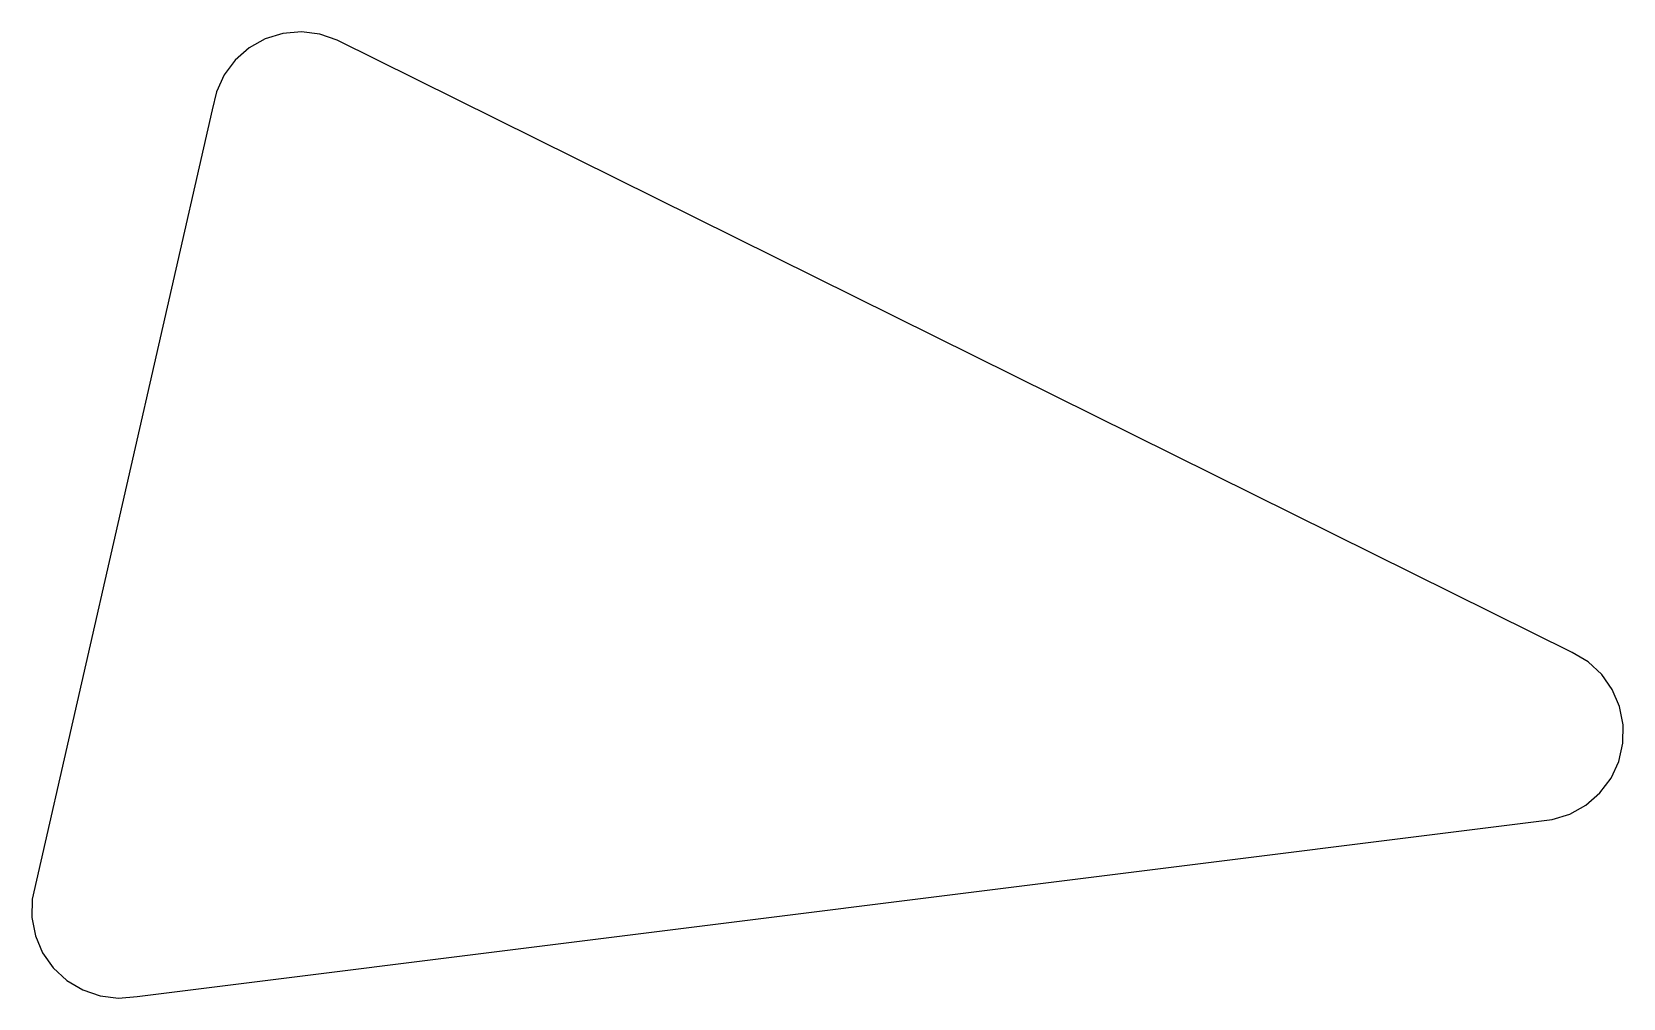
# Model space of a CAD drawing. Header units: metres. Extents: x -5 to 85, y -5 to 49.6.
import ezdxf

# ---------------------------------------------------------------- set-up
doc = ezdxf.new("R2010")
doc.units = ezdxf.units.M

msp = doc.modelspace()

# ---------------------------------------------------------------- linework, layer by layer
for p, q in [((9.21696, 49.5156), (8.21811, 49.2075)), ((10.258, 49.6092), (9.21696, 49.5156)), ((11.2959, 49.4844), (10.258, 49.6092)), ((12.285, 49.1465), (11.2959, 49.4844)), ((7.30515, 48.6985), (6.51794, 48.0108)), ((8.21811, 49.2075), (7.30515, 48.6985)), ((82.1019, 14.5367), (12.285, 49.1465)), ((6.51794, 48.0108), (5.89095, 47.1744)), ((5.89095, 47.1744), (5.45152, 46.226)), ((5.45152, 46.226), (5.21889, 45.2069)), ((5.21889, 45.2069), (-4.96422, 0.597092)), ((82.9992, 14.0006), (82.1019, 14.5367)), ((83.7654, 13.2896), (82.9992, 14.0006)), ((84.3671, 12.4348), (83.7654, 13.2896)), ((84.7779, 11.4736), (84.3671, 12.4348)), ((84.9799, 10.4481), (84.7779, 11.4736)), ((84.9642, 9.40289), (84.9799, 10.4481)), ((84.7316, 8.38382), (84.9642, 9.40289)), ((84.2922, 7.43539), (84.7316, 8.38382)), ((83.6652, 6.59903), (84.2922, 7.43539)), ((82.878, 5.91133), (83.6652, 6.59903)), ((80.9661, 5.09422), (81.965, 5.40231)), ((81.965, 5.40231), (82.878, 5.91133)), ((0.966141, -4.90576), (80.9661, 5.09422)), ((-4.96422, 0.597092), (-4.97987, -0.448059)), ((-4.97987, -0.448059), (-4.77789, -1.47365)), ((-4.77789, -1.47365), (-4.3671, -2.43481)), ((-4.3671, -2.43481), (-3.76544, -3.28958)), ((-3.76544, -3.28958), (-2.99921, -4.00058)), ((-2.99921, -4.00058), (-2.1019, -4.53673)), ((-2.1019, -4.53673), (-1.11273, -4.8746)), ((-1.11273, -4.8746), (-0.074921, -4.99944)), ((-0.074921, -4.99944), (0.966141, -4.90576))]:
    msp.add_line(p, q)

doc.saveas('drawing.dxf')
